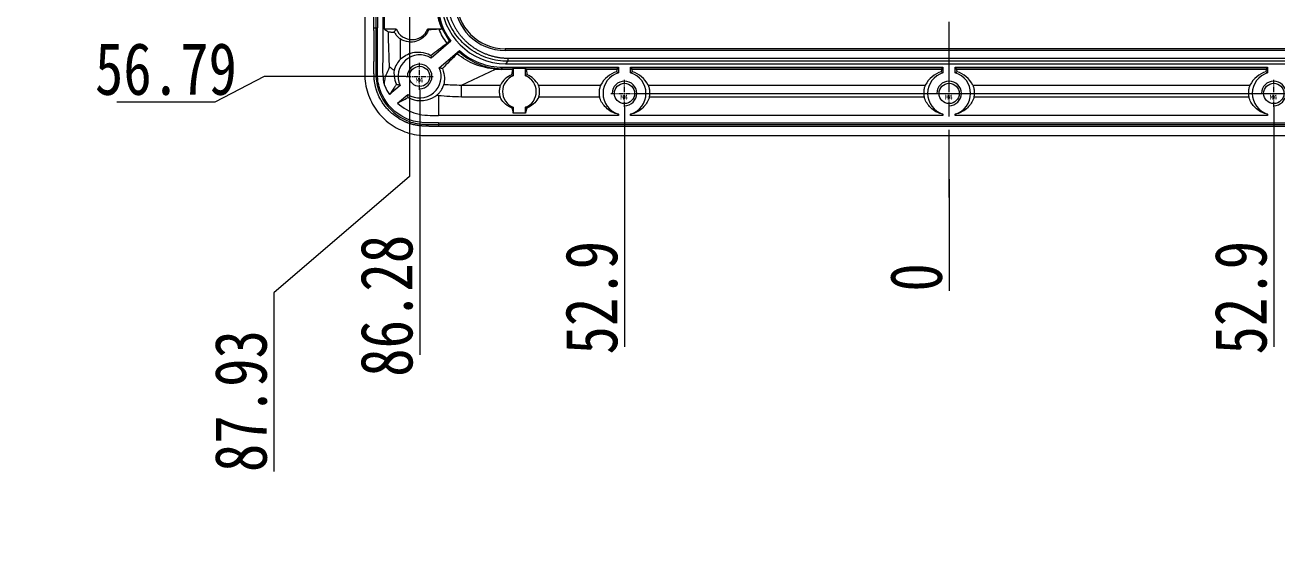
# Model space of a CAD drawing. Header units: millimetres. Extents: x 5476 to 6812, y 642 to 1586.
# Drawn here: x 5730.9 to 5934.9, y 883.7 to 967.9 of the extents above; entities that cross this region are included whole.
import ezdxf

# ---------------------------------------------------------------- set-up
doc = ezdxf.new("R2010")
doc.units = ezdxf.units.MM
doc.header["$LTSCALE"] = 0.1
doc.linetypes.add('CENTER', pattern=[0.6, 0.375, -0.075, 0.075, -0.075])
for name, color, linetype, lineweight in [('screw', 33, 'Continuous', 13), ('ZG02B_00-15KDXF_CONTINUOUS_LINE', 7, 'Continuous', 18), ('尺寸标注', 3, 'Continuous', 9)]:
    doc.layers.add(name, color=color, linetype=linetype, lineweight=lineweight)
doc.styles.get("Standard").update_dxf_attribs({"font": 'txt', "width": 0.8})
doc.dimstyles.new('3.5', dxfattribs={"dimscale": 0.85, "dimtxt": 5, "dimasz": 4, "dimexe": 0.5, "dimexo": 0, "dimgap": 1.2, "dimtad": 1, "dimzin": 0, "dimdsep": 46, "dimtxsty": 'Standard', "dimcen": 0, "dimdle": 8, "dimclrd": 256, "dimclre": 256, "dimclrt": 256, "dimadec": 1, "dimazin": 0, "dimtfac": 1, "dimtmove": 0, "dimatfit": 0, "dimfxl": 0, "dimtolj": 1, "dimtzin": 0, "dimarcsym": 0})

# ---------------------------------------------------------------- blocks, each defined once
blk = doc.blocks.new('screw_m4_l')
at = {"layer": 'screw', "color": 1, "linetype": 'CENTER', "ltscale": 20.32}
for p, q in [((0, -2.2), (0, 2.2)), ((-2.2, 0), (2.2, 0))]:
    blk.add_line(p, q, dxfattribs=at)
at = {"layer": 'screw', "color": 33, "ltscale": 20}
blk.add_circle((0, 0), 1.65, dxfattribs=at)
at = {"layer": 'screw', "color": 92, "ltscale": 20}
blk.add_arc((0, 0), 2, 270, 180, dxfattribs=at)
at = {"layer": 'screw', "color": 6, "ltscale": 20, "insert": (-0.68, -1), "char_height": 0.8, "width": 2.1229, "attachment_point": 7}
blk.add_mtext('{\\W1;M4}', dxfattribs=at)
blk = doc.blocks.new('*X7')
at = {"layer": '尺寸标注', "linetype": 'Continuous', "ltscale": 20}
for p, q in [((5881.47, 939.81), (5881.47, 942.82)), ((5881.47, 942.82), (5881.47, 934.82)), ((5881.47, 934.82), (5881.47, 924.61))]:
    blk.add_line(p, q, dxfattribs=at)
at = {"layer": '尺寸标注', "ltscale": 20, "insert": (5876.12, 926.82), "char_height": 8.5, "width": 17, "attachment_point": 5, "rotation": 90}
blk.add_mtext('0', dxfattribs=at)
blk = doc.blocks.new('*X8')
at = {"layer": '尺寸标注', "linetype": 'Continuous', "ltscale": 20}
for p, q in [((5828.57, 954.58), (5828.57, 939.51)), ((5828.57, 939.51), (5828.57, 931.51)), ((5828.57, 931.51), (5828.57, 915.51))]:
    blk.add_line(p, q, dxfattribs=at)
at = {"layer": '尺寸标注', "ltscale": 20, "insert": (5823.22, 923.51), "char_height": 8.5, "width": 35.3372, "attachment_point": 5, "rotation": 90}
blk.add_mtext('52.9', dxfattribs=at)
blk = doc.blocks.new('*X9')
at = {"layer": '尺寸标注', "linetype": 'Continuous', "ltscale": 20}
for p, q in [((5934.37, 954.58), (5934.37, 939.51)), ((5934.37, 939.51), (5934.37, 931.51)), ((5934.37, 931.51), (5934.37, 915.51))]:
    blk.add_line(p, q, dxfattribs=at)
at = {"layer": '尺寸标注', "ltscale": 20, "insert": (5929.02, 923.51), "char_height": 8.5, "width": 35.3372, "attachment_point": 5, "rotation": 90}
blk.add_mtext('52.9', dxfattribs=at)
blk = doc.blocks.new('*X10')
at = {"layer": '尺寸标注', "linetype": 'Continuous', "ltscale": 20}
for p, q in [((5967.62, 957.36), (5967.62, 938.18)), ((5967.62, 938.18), (5967.62, 930.18)), ((5967.62, 930.18), (5967.62, 914.18))]:
    blk.add_line(p, q, dxfattribs=at)
at = {"layer": '尺寸标注', "ltscale": 20, "insert": (5962.26, 922.18), "char_height": 8.5, "width": 46.0037, "attachment_point": 5, "rotation": 90}
blk.add_mtext('86.15', dxfattribs=at)
blk = doc.blocks.new('*X11')
at = {"layer": '尺寸标注', "linetype": 'Continuous', "ltscale": 20}
for p, q in [((5795.2, 957.36), (5795.2, 938.19)), ((5795.2, 938.19), (5795.2, 930.19)), ((5795.2, 930.19), (5795.2, 914.19))]:
    blk.add_line(p, q, dxfattribs=at)
at = {"layer": '尺寸标注', "ltscale": 20, "insert": (5789.84, 922.19), "char_height": 8.5, "width": 45.9207, "attachment_point": 5, "rotation": 90}
blk.add_mtext('86.28', dxfattribs=at)
blk = doc.blocks.new('*X12')
at = {"layer": '尺寸标注', "linetype": 'Continuous', "ltscale": 20}
for p, q in [((5969.41, 982.15), (5969.41, 938.19)), ((5969.41, 938.19), (5983.68, 918.04)), ((5983.68, 918.04), (5983.68, 900.24))]:
    blk.add_line(p, q, dxfattribs=at)
at = {"layer": '尺寸标注', "ltscale": 20, "insert": (5978.32, 909.14), "char_height": 8.5, "width": 45.9, "attachment_point": 5, "rotation": 90}
blk.add_mtext('87.93', dxfattribs=at)
blk = doc.blocks.new('*X13')
at = {"layer": '尺寸标注', "linetype": 'Continuous', "ltscale": 20}
for p, q in [((5793.54, 982.15), (5793.54, 943.27)), ((5793.54, 943.27), (5771.44, 924.28)), ((5771.44, 924.28), (5771.44, 895.19))]:
    blk.add_line(p, q, dxfattribs=at)
at = {"layer": '尺寸标注', "ltscale": 20, "insert": (5766.09, 906.67), "char_height": 8.5, "width": 45.9, "attachment_point": 5, "rotation": 90}
blk.add_mtext('87.93', dxfattribs=at)
blk = doc.blocks.new('*X24')
at = {"layer": '尺寸标注', "linetype": 'Continuous', "ltscale": 20}
for p, q in [((5969.27, 959.56), (5984.88, 959.56)), ((5984.88, 959.56), (5992.88, 959.56)), ((5992.88, 959.56), (6008.88, 959.56))]:
    blk.add_line(p, q, dxfattribs=at)
at = {"layer": '尺寸标注', "ltscale": 20, "insert": (6000.88, 964.92), "char_height": 8.5, "width": 45.9, "attachment_point": 5}
blk.add_mtext('56.79', dxfattribs=at)
blk = doc.blocks.new('*X25')
at = {"layer": '尺寸标注', "linetype": 'Continuous', "ltscale": 20}
for p, q in [((5830.57, 956.78), (5983.85, 956.78)), ((5983.85, 956.78), (5991.85, 947.71)), ((5991.85, 947.71), (6026.11, 947.71))]:
    blk.add_line(p, q, dxfattribs=at)
at = {"layer": '尺寸标注', "ltscale": 20, "insert": (6014.64, 953.07), "char_height": 8.5, "width": 45.8793, "attachment_point": 5}
blk.add_mtext('59.57', dxfattribs=at)
blk = doc.blocks.new('*X30')
at = {"layer": '尺寸标注', "linetype": 'Continuous', "ltscale": 20}
for p, q in [((5769.85, 959.56), (5761.85, 955.38)), ((5793, 959.56), (5769.85, 959.56)), ((5761.85, 955.38), (5745.85, 955.38))]:
    blk.add_line(p, q, dxfattribs=at)
at = {"layer": '尺寸标注', "ltscale": 20, "insert": (5753.85, 960.74), "char_height": 8.5, "width": 45.9, "attachment_point": 5}
blk.add_mtext('56.79', dxfattribs=at)

msp = doc.modelspace()

# ---------------------------------------------------------------- linework, layer by layer
at = {"layer": 'ZG02B_00-15KDXF_CONTINUOUS_LINE', "color": 1, "linetype": 'CENTER', "ltscale": 293.964996}
msp.add_line((5881.473, 939.806), (5881.473, 1092.896), dxfattribs=at)
at = {"layer": 'ZG02B_00-15KDXF_CONTINUOUS_LINE', "color": 7, "linetype": 'Continuous'}
for p, q in [((5786.253, 1060.83), (5786.253, 967.45)), ((5787.753, 967.45), (5787.753, 1060.83)), ((5788.064, 1060.83), (5788.064, 967.45)), ((5788.331, 1060.83), (5788.331, 967.45)), ((5789.231, 967.45), (5789.231, 983.351)), ((5789.388, 969.296), (5789.388, 967.45)), ((5789.231, 967.45), (5789.388, 967.45)), ((5789.388, 967.45), (5789.388, 967.296)), ((5789.388, 967.296), (5791.395, 967.296)), ((5796.517, 967.296), (5798.832, 967.296)), ((5800.264, 965.312), (5797.068, 962.519)), ((5798.395, 960.98), (5801.679, 963.766)), ((5953.807, 964.065), (5809.139, 964.065)), ((5809.139, 964.065), (5809.139, 963.765)), ((5953.807, 963.765), (5809.139, 963.765)), ((5808.484, 960.813), (5808.741, 961.07)), ((5808.484, 960.813), (5810.39, 960.813)), ((5808.484, 960.813), (5808.484, 960.711)), ((5808.741, 961.07), (5827.573, 961.07)), ((5809.588, 962.017), (5809.206, 961.635)), ((5809.206, 961.635), (5953.74, 961.635)), ((5809.588, 962.543), (5953.359, 962.543)), ((5809.588, 962.543), (5809.588, 962.017)), ((5953.359, 962.017), (5809.588, 962.017)), ((5810.39, 960.813), (5810.456, 960.913)), ((5810.456, 960.913), (5810.456, 959.657)), ((5810.456, 960.913), (5812.456, 960.913)), ((5812.456, 959.657), (5812.456, 960.913)), ((5812.456, 960.913), (5812.522, 960.813)), ((5812.522, 960.813), (5827.402, 960.813)), ((5827.402, 960.813), (5827.573, 961.07)), ((5827.573, 961.07), (5827.573, 960.139)), ((5829.573, 960.139), (5829.573, 961.07)), ((5829.573, 961.07), (5880.473, 961.07)), ((5829.573, 961.07), (5829.744, 960.813)), ((5829.744, 960.813), (5880.302, 960.813)), ((5880.302, 960.813), (5880.473, 961.07)), ((5880.473, 961.07), (5880.473, 960.139)), ((5882.473, 961.07), (5933.373, 961.07)), ((5882.473, 960.139), (5882.473, 961.07)), ((5882.473, 961.07), (5882.644, 960.813)), ((5882.644, 960.813), (5933.202, 960.813)), ((5933.202, 960.813), (5933.373, 961.07)), ((5933.373, 961.07), (5933.373, 960.139)), ((5802.016, 958.159), (5807.565, 960.747)), ((5810.363, 960.711), (5808.484, 960.711)), ((5810.216, 959.817), (5810.363, 960.711)), ((5827.375, 960.711), (5812.549, 960.711)), ((5812.549, 960.711), (5812.696, 959.817)), ((5827.312, 960.328), (5827.375, 960.711)), ((5880.275, 960.711), (5829.772, 960.711)), ((5829.772, 960.711), (5829.834, 960.328)), ((5880.212, 960.328), (5880.275, 960.711)), ((5933.175, 960.711), (5882.672, 960.711)), ((5882.672, 960.711), (5882.734, 960.328)), ((5933.112, 960.328), (5933.175, 960.711)), ((5792.015, 958.102), (5790.3, 956.603)), ((5802.016, 956.202), (5802.016, 958.159)), ((5802.016, 958.159), (5808.372, 958.159)), ((5814.54, 958.159), (5824.692, 958.159)), ((5832.455, 958.159), (5877.592, 958.159)), ((5885.355, 958.159), (5930.492, 958.159)), ((5791.575, 955.195), (5793.274, 956.636)), ((5808.319, 956.202), (5802.016, 956.202)), ((5824.498, 956.202), (5814.593, 956.202)), ((5877.398, 956.202), (5832.649, 956.202)), ((5930.298, 956.202), (5885.549, 956.202)), ((5827.573, 953.167), (5798.274, 953.167)), ((5810.456, 954.535), (5810.456, 953.589)), ((5812.456, 953.589), (5810.456, 953.589)), ((5812.456, 953.589), (5812.456, 954.535)), ((5827.573, 953.431), (5827.573, 953.167)), ((5829.573, 953.167), (5829.573, 953.431)), ((5880.473, 953.167), (5829.573, 953.167)), ((5880.473, 953.431), (5880.473, 953.167)), ((5882.473, 953.167), (5882.473, 953.431)), ((5933.373, 953.167), (5882.473, 953.167)), ((5933.373, 953.431), (5933.373, 953.167)), ((5798.253, 952.003), (5964.693, 952.003)), ((5798.253, 952.003), (5798.253, 951.736)), ((5798.253, 951.736), (5964.692, 951.736)), ((5798.253, 951.736), (5798.253, 951.426)), ((5964.693, 951.426), (5798.253, 951.426)), ((5798.253, 949.915), (5964.693, 949.915))]:
    msp.add_line(p, q, dxfattribs=at)
for centre in [(5795.196, 959.561), (5828.573, 956.785), (5881.473, 956.785), (5934.373, 956.785)]:
    msp.add_circle(centre, 1.65, dxfattribs=at)
for centre, radius, start, end in [((5793.956, 968.296), 2.75, 201.32617, 338.67383), ((5795.196, 959.561), 3.5, 57.66967, 204.64366), ((5795.196, 959.561), 3.5, 236.69115, 23.92192), ((5811.456, 957.096), 2.75, 111.32617, 248.67383), ((5811.456, 957.096), 2.75, 291.32617, 68.67383), ((5828.573, 956.785), 3.5, 106.60155, 253.39845), ((5828.573, 956.785), 3.5, 286.60155, 73.39845), ((5881.473, 956.785), 3.5, 106.60155, 253.39845), ((5881.473, 956.785), 3.5, 286.60155, 73.39845), ((5934.373, 956.785), 3.5, 106.60155, 253.39845)]:
    msp.add_arc(centre, radius, start, end, dxfattribs=at)
for centre, major_axis, ratio, start_param, end_param in [((5808.77, 971.684), (-7.516, -7.516), 0.9972647, 5.4991567, 6.1403267), ((5809.235, 972.15), (7.445, 7.445), 0.9972647, 2.357564, 3.9256213), ((5809.162, 972.077), (-5.885, -5.885), 0.9972647, 5.4991567, 7.0672139), ((5809.162, 972.077), (-5.674, -5.674), 0.9970604, 5.4991567, 7.0672139), ((5798.103, 966.409), (-28.376, -1.901), 0.0288621, 4.701316, 4.7624685), ((5803.555, 968.952), (-38.754, -29.407), 0.0166933, 1.3887665, 1.4575068), ((5809.822, 972.737), (-22.334, -8.32), 0.1736604, 1.0556921, 1.0649106), ((5812.569, 973.156), (-22.754, -21.949), 0.0247507, 5.2059531, 5.332776), ((5811.397, 974.311), (-14.294, -28.107), 0.1369378, 5.1655097, 5.1728181), ((5808.77, 971.684), (-7.516, -7.516), 0.9972647, 0.055226, 0.7840286), ((5807.565, 955.857), (-0.402, -4.984), 0.3534226, 3.2007893, 3.3657196), ((5813.639, 976.553), (-8.058, -15.045), 0.5740636, 0.2397243, 0.299163), ((5810.399, 955.82), (0, -5), 0.0349208, 3.1939525, 3.3510322), ((5812.513, 955.82), (0, -5), 0.0349208, 2.9321531, 3.0892328), ((5827.412, 955.82), (0, -5), 0.0349208, 3.1939525, 3.3510322), ((5829.735, 955.82), (0, -5), 0.0349208, 2.9321531, 3.0892328), ((5880.312, 955.82), (0, -5), 0.0349208, 3.1939525, 3.3510322), ((5882.635, 955.82), (0, -5), 0.0349208, 2.9321531, 3.0892328), ((5933.212, 955.82), (0, -5), 0.0349208, 3.1939525, 3.3510322), ((5813.639, 981.444), (-9.864, -19.652), 0.6698439, 0.2649149, 0.3243536), ((5811.456, 956.516), (0, -3.532), 0.9864122, 3.5055422, 4.2285127), ((5811.456, 956.516), (0, -3.532), 0.9864122, 2.0546726, 2.7776431), ((5828.573, 956.052), (0, -4.464), 0.9864122, 3.4320604, 4.2206936), ((5828.573, 956.052), (0, -4.464), 0.9864122, 2.0624918, 2.8511249), ((5881.473, 956.052), (0, -4.464), 0.9864122, 3.4320604, 4.2206936), ((5881.473, 956.052), (0, -4.464), 0.9864122, 2.0624918, 2.8511249), ((5934.373, 956.052), (0, -4.464), 0.9864122, 3.4320604, 4.2206936)]:
    msp.add_ellipse(centre, major_axis=major_axis, ratio=ratio, start_param=start_param, end_param=end_param, dxfattribs=at)
for points, degree, knots in [([(5809.588, 962.017), (5809.039, 962.042), (5807.94, 962.092), (5806.333, 962.492), (5804.807, 963.121), (5803.399, 963.985), (5802.143, 965.057), (5801.07, 966.313), (5800.206, 967.721), (5799.578, 969.248), (5799.178, 970.855), (5799.128, 971.953), (5799.103, 972.503)], 3, [0, 0, 0, 0, 13758.226852, 27510.9687971, 41259.5956261, 55005.47836, 68749.9888409, 82494.4993218, 96240.3820557, 109989.0088847, 123741.7508298, 137499.9776818, 137499.9776818, 137499.9776818, 137499.9776818]), ([(5799.629, 972.503), (5799.621, 970.547), (5800.39, 968.693), (5801.156, 966.847), (5803.931, 964.072), (5805.778, 963.305), (5807.632, 962.535), (5809.588, 962.543)], 2, [0, 0, 0, 27866.8263214, 27866.8263214, 55733.6526429, 83600.4789643, 83600.4789643, 111467.3052858, 111467.3052858, 111467.3052858]), ([(5786.253, 967.45), (5786.253, 966.399), (5786.252, 964.821), (5786.252, 962.717), (5786.257, 961.403), (5786.247, 960.351), (5786.252, 959.299), (5786.456, 957.464), (5787.373, 954.963), (5789.353, 952.458), (5792.003, 950.682), (5794.569, 949.945), (5796.676, 949.912), (5797.727, 949.915), (5798.253, 949.915)], 3, [0, 0, 0, 0, 20375.0945219, 30562.6417829, 40750.1890438, 45843.9626743, 50937.7363048, 61125.2835657, 81500.3780877, 101875.4726096, 122250.5671315, 142625.6616534, 152813.2089143, 163000.7561753, 163000.7561753, 163000.7561753, 163000.7561753]), ([(5798.253, 951.425), (5796.381, 951.397), (5795.407, 951.497), (5793.824, 951.661), (5792.673, 952.224), (5789.981, 953.543), (5788.653, 956.129), (5788.014, 957.373), (5787.826, 958.847), (5787.725, 959.63), (5787.755, 961.709), (5787.795, 964.58), (5787.753, 967.45)], 2, [0, 0, 0, 12349.8946483, 12349.8946483, 24699.7892965, 24699.7892965, 49399.5785931, 49399.5785931, 61749.4732413, 61749.4732413, 74099.3678896, 74099.3678896, 98799.1571861, 98799.1571861, 98799.1571861]), ([(5788.064, 967.45), (5788.064, 965.607), (5788.064, 963.764), (5788.066, 961), (5788.015, 960.075), (5788.195, 958.213), (5788.449, 957.28), (5789.652, 954.74), (5791.079, 953.329), (5793.623, 952.115), (5794.553, 951.861), (5796.427, 951.698), (5797.34, 951.733), (5798.254, 951.735)], 3, [0, 0, 0, 0, 24678.4661367, 24678.4661367, 37017.6992051, 37017.6992051, 49356.9322734, 49356.9322734, 74035.3984101, 74035.3984101, 86374.6314785, 86374.6314785, 98713.8645469, 98713.8645469, 98713.8645469, 98713.8645469]), ([(5798.253, 952.002), (5797.343, 952), (5796.431, 951.968), (5794.62, 952.121), (5793.717, 952.367), (5791.253, 953.54), (5789.864, 954.911), (5788.7, 957.376), (5788.455, 958.278), (5788.283, 960.094), (5788.333, 961.019), (5788.331, 963.775), (5788.331, 965.613), (5788.331, 967.45)], 3, [0, 0, 0, 0, 12350.6740943, 12350.6740943, 24701.3481886, 24701.3481886, 49402.6963771, 49402.6963771, 61753.3704714, 61753.3704714, 74104.0445657, 74104.0445657, 98805.3927542, 98805.3927542, 98805.3927542, 98805.3927542]), ([(5789.502, 958.008), (5789.076, 959.528), (5789.229, 961.133), (5789.259, 964.291), (5789.231, 965.871), (5789.231, 967.45)], 3, [0, 0, 0, 0, 20527.774914, 20527.774914, 41055.549828, 41055.549828, 41055.549828, 41055.549828]), ([(5789.388, 967.296), (5789.575, 967.172), (5789.762, 967.047), (5790.002, 966.888), (5790.054, 966.853), (5790.107, 966.818)], 3, [0, 0, 0, 0, 26144.8547136, 26144.8547136, 33517.0417366, 33517.0417366, 33517.0417366, 33517.0417366]), ([(5796.627, 967.131), (5796.414, 966.578), (5796.115, 966.212), (5795.454, 965.63), (5795.087, 965.426), (5793.88, 965.043), (5792.92, 965.074), (5792.009, 965.687)], 3, [0, 0, 0, 0, 14871.8304647, 14871.8304647, 29743.6609293, 29743.6609293, 59487.3218587, 59487.3218587, 59487.3218587, 59487.3218587]), ([(5790.29, 961.052), (5790.257, 961.839), (5790.232, 962.673), (5790.162, 964.586), (5790.123, 965.663), (5790.107, 966.818)], 3, [0, 0, 0, 0, 16761.9656396, 16761.9656396, 33523.9312791, 33523.9312791, 33523.9312791, 33523.9312791]), ([(5790.107, 966.818), (5790.113, 966.814), (5790.14, 966.81), (5790.229, 966.802), (5790.293, 966.799), (5790.449, 966.792), (5790.543, 966.79), (5790.746, 966.786), (5790.857, 966.785), (5791.001, 966.784), (5791.034, 966.784), (5791.066, 966.784)], 3, [0, 0, 0, 0, 17216.9176317, 17216.9176317, 34440.81507, 34440.81507, 51533.2465219, 51533.2465219, 68165.4257068, 68165.4257068, 72852.0744873, 72852.0744873, 72852.0744873, 72852.0744873]), ([(5791.066, 966.784), (5791.155, 966.61), (5791.261, 966.443), (5791.447, 966.203), (5791.516, 966.123), (5791.661, 965.972), (5791.738, 965.899), (5791.862, 965.795), (5791.911, 965.757), (5791.973, 965.712), (5791.992, 965.699), (5792.009, 965.687)], 3, [0, 0, 0, 0, 28200.5254136, 28200.5254136, 42807.7237169, 42807.7237169, 57653.3923808, 57653.3923808, 68076.3652064, 68076.3652064, 72866.0965647, 72866.0965647, 72866.0965647, 72866.0965647]), ([(5792.017, 962.306), (5792.585, 962.88), (5793.27, 963.261), (5794.467, 963.525), (5794.901, 963.561), (5795.856, 963.465), (5796.384, 963.351), (5797.022, 962.992)], 3, [0, 0, 0, 0, 29744.7649299, 29744.7649299, 44617.1473948, 44617.1473948, 59489.5298597, 59489.5298597, 59489.5298597, 59489.5298597]), ([(5807.565, 960.747), (5806.464, 960.83), (5805.33, 961.079), (5803.209, 961.917), (5802.193, 962.515), (5801.31, 963.253)], 3, [0, 0, 0, 0, 16806.245513, 16806.245513, 33612.491026, 33612.491026, 33612.491026, 33612.491026]), ([(5801.598, 963.575), (5802.488, 962.774), (5803.515, 962.123), (5805.649, 961.209), (5806.786, 960.936), (5807.862, 960.84)], 3, [0, 0, 0, 0, 16805.8940839, 16805.8940839, 33611.7881678, 33611.7881678, 33611.7881678, 33611.7881678]), ([(5789.502, 958.008), (5789.449, 958.52), (5789.499, 958.819), (5789.609, 959.363), (5789.683, 959.586), (5789.921, 960.231), (5790.103, 960.624), (5790.29, 961.052)], 3, [0, 0, 0, 0, 11734.6231683, 11734.6231683, 23469.2463365, 23469.2463365, 46938.492673, 46938.492673, 46938.492673, 46938.492673]), ([(5791.018, 960.517), (5790.83, 960.67), (5790.676, 960.799), (5790.422, 961.004), (5790.31, 961.099), (5790.29, 961.052)], 3, [0, 0, 0, 0, 16767.9403603, 16767.9403603, 33535.8807206, 33535.8807206, 33535.8807206, 33535.8807206]), ([(5798.395, 960.98), (5798.491, 960.959), (5798.586, 960.936), (5798.753, 960.893), (5798.826, 960.874), (5798.898, 960.854)], 3, [0, 0, 0, 0, 18789.3979085, 18789.3979085, 33586.1620268, 33586.1620268, 33586.1620268, 33586.1620268]), ([(5798.898, 960.854), (5799.147, 960.244), (5799.204, 959.786), (5799.24, 958.957), (5799.201, 958.595), (5799.132, 958.263)], 3, [0, 0, 0, 0, 16794.2574668, 16794.2574668, 33588.5149337, 33588.5149337, 33588.5149337, 33588.5149337]), ([(5791.018, 960.517), (5791.002, 960.228), (5791.007, 959.913), (5791.105, 959.186), (5791.187, 958.777), (5791.422, 958.244)], 3, [0, 0, 0, 0, 16770.0682778, 16770.0682778, 33540.1365556, 33540.1365556, 33540.1365556, 33540.1365556]), ([(5791.422, 958.244), (5791.31, 958.089), (5791.203, 957.937), (5790.808, 957.372), (5790.545, 956.979), (5790.3, 956.603)], 3, [0, 0, 0, 0, 8808.9618044, 8808.9618044, 33544.5601916, 33544.5601916, 33544.5601916, 33544.5601916]), ([(5792.015, 958.102), (5791.919, 958.122), (5791.824, 958.144), (5791.626, 958.191), (5791.524, 958.217), (5791.422, 958.244)], 3, [0, 0, 0, 0, 15925.4279191, 15925.4279191, 33549.655314, 33549.655314, 33549.655314, 33549.655314]), ([(5797.994, 956.481), (5798.028, 956.507), (5798.071, 956.544), (5798.172, 956.638), (5798.233, 956.698), (5798.385, 956.862), (5798.48, 956.976), (5798.654, 957.213), (5798.735, 957.339), (5798.872, 957.582), (5798.931, 957.7), (5799.022, 957.911), (5799.057, 958.006), (5799.108, 958.161), (5799.124, 958.224), (5799.132, 958.263)], 3, [0, 0, 0, 0, 9491.4957261, 9491.4957261, 20090.0059355, 20090.0059355, 36198.0670775, 36198.0670775, 52558.9756163, 52558.9756163, 68456.3228073, 68456.3228073, 83699.5727046, 83699.5727046, 98979.1313911, 98979.1313911, 98979.1313911, 98979.1313911]), ([(5808.372, 958.159), (5808.362, 958.14), (5808.348, 958.11), (5808.313, 958.018), (5808.291, 957.951), (5808.246, 957.79), (5808.223, 957.693), (5808.189, 957.485), (5808.176, 957.371), (5808.164, 957.148), (5808.165, 957.037), (5808.177, 956.829), (5808.189, 956.729), (5808.218, 956.549), (5808.236, 956.467), (5808.272, 956.329), (5808.291, 956.273), (5808.31, 956.222), (5808.315, 956.211), (5808.319, 956.202)], 3, [0, 0, 0, 0, 12348.1173633, 12348.1173633, 27654.0850478, 27654.0850478, 43520.5263048, 43520.5263048, 59257.8080579, 59257.8080579, 74168.0125324, 74168.0125324, 88720.5088096, 88720.5088096, 103726.8738981, 103726.8738981, 119375.8646887, 119375.8646887, 125175.8343418, 125175.8343418, 125175.8343418, 125175.8343418]), ([(5814.593, 956.202), (5814.602, 956.221), (5814.614, 956.252), (5814.644, 956.345), (5814.663, 956.413), (5814.699, 956.576), (5814.716, 956.673), (5814.739, 956.88), (5814.746, 956.992), (5814.746, 957.212), (5814.74, 957.322), (5814.717, 957.528), (5814.7, 957.627), (5814.662, 957.808), (5814.639, 957.892), (5814.594, 958.031), (5814.572, 958.088), (5814.55, 958.139), (5814.545, 958.15), (5814.54, 958.159)], 3, [0, 0, 0, 0, 12550.9373965, 12550.9373965, 27927.2985826, 27927.2985826, 43671.3626068, 43671.3626068, 59143.3007486, 59143.3007486, 73898.9627622, 73898.9627622, 88516.6855198, 88516.6855198, 103762.2829296, 103762.2829296, 119685.8818367, 119685.8818367, 125328.3184082, 125328.3184082, 125328.3184082, 125328.3184082]), ([(5824.692, 958.159), (5824.68, 958.136), (5824.661, 958.093), (5824.617, 957.978), (5824.592, 957.905), (5824.543, 957.733), (5824.518, 957.631), (5824.476, 957.416), (5824.459, 957.299), (5824.437, 957.073), (5824.431, 956.961), (5824.43, 956.753), (5824.434, 956.655), (5824.448, 956.483), (5824.458, 956.407), (5824.477, 956.285), (5824.487, 956.239), (5824.496, 956.208), (5824.497, 956.205), (5824.498, 956.202)], 3, [0, 0, 0, 0, 15522.7392768, 15522.7392768, 31005.1281317, 31005.1281317, 47051.2731507, 47051.2731507, 63033.5801115, 63033.5801115, 78315.4503557, 78315.4503557, 93194.353015, 93194.353015, 108267.4713925, 108267.4713925, 123702.1967111, 123702.1967111, 125548.0274521, 125548.0274521, 125548.0274521, 125548.0274521]), ([(5832.649, 956.202), (5832.656, 956.225), (5832.666, 956.267), (5832.686, 956.383), (5832.696, 956.459), (5832.711, 956.632), (5832.716, 956.732), (5832.716, 956.941), (5832.711, 957.053), (5832.691, 957.27), (5832.676, 957.379), (5832.639, 957.584), (5832.616, 957.683), (5832.568, 957.861), (5832.542, 957.942), (5832.495, 958.07), (5832.474, 958.12), (5832.458, 958.153), (5832.456, 958.156), (5832.455, 958.159)], 3, [0, 0, 0, 0, 15498.9467399, 15498.9467399, 30995.1525163, 30995.1525163, 46496.5972355, 46496.5972355, 61655.991106, 61655.991106, 76552.0559351, 76552.0559351, 91740.4238351, 91740.4238351, 107603.7403384, 107603.7403384, 123759.2490658, 123759.2490658, 125738.8487162, 125738.8487162, 125738.8487162, 125738.8487162]), ([(5877.592, 958.159), (5877.58, 958.136), (5877.561, 958.093), (5877.517, 957.978), (5877.492, 957.905), (5877.443, 957.733), (5877.418, 957.631), (5877.376, 957.416), (5877.359, 957.299), (5877.337, 957.073), (5877.331, 956.961), (5877.33, 956.753), (5877.334, 956.655), (5877.348, 956.483), (5877.358, 956.407), (5877.377, 956.285), (5877.387, 956.239), (5877.396, 956.208), (5877.397, 956.205), (5877.398, 956.202)], 3, [0, 0, 0, 0, 15672.4625606, 15672.4625606, 31304.1855028, 31304.1855028, 47505.1022719, 47505.1022719, 63641.5652381, 63641.5652381, 79070.835484, 79070.835484, 94093.2513549, 94093.2513549, 109311.7562354, 109311.7562354, 124895.3559065, 124895.3559065, 126758.9904536, 126758.9904536, 126758.9904536, 126758.9904536]), ([(5885.549, 956.202), (5885.556, 956.225), (5885.566, 956.267), (5885.586, 956.383), (5885.596, 956.459), (5885.611, 956.632), (5885.616, 956.732), (5885.616, 956.941), (5885.611, 957.053), (5885.591, 957.27), (5885.576, 957.379), (5885.539, 957.584), (5885.516, 957.683), (5885.468, 957.861), (5885.442, 957.942), (5885.395, 958.07), (5885.374, 958.12), (5885.358, 958.153), (5885.356, 958.156), (5885.355, 958.159)], 3, [0, 0, 0, 0, 15648.2193943, 15648.2193943, 31293.6714265, 31293.6714265, 46944.4128586, 46944.4128586, 62249.8090994, 62249.8090994, 77289.3401379, 77289.3401379, 92623.9894615, 92623.9894615, 108640.0879184, 108640.0879184, 124951.1927461, 124951.1927461, 126949.8582143, 126949.8582143, 126949.8582143, 126949.8582143]), ([(5930.492, 958.159), (5930.48, 958.136), (5930.461, 958.093), (5930.417, 957.978), (5930.392, 957.905), (5930.343, 957.733), (5930.318, 957.631), (5930.276, 957.416), (5930.259, 957.299), (5930.237, 957.073), (5930.231, 956.961), (5930.23, 956.753), (5930.234, 956.655), (5930.248, 956.483), (5930.258, 956.407), (5930.277, 956.285), (5930.287, 956.239), (5930.296, 956.208), (5930.297, 956.205), (5930.298, 956.202)], 3, [0, 0, 0, 0, 15822.217262, 15822.217262, 31603.3056273, 31603.3056273, 47959.0266235, 47959.0266235, 64249.6779429, 64249.6779429, 79826.3791205, 79826.3791205, 94992.3383175, 94992.3383175, 110356.2602086, 110356.2602086, 126088.7654717, 126088.7654717, 127970.2075607, 127970.2075607, 127970.2075607, 127970.2075607]), ([(5791.575, 955.195), (5792.472, 954.411), (5793.546, 953.819), (5795.854, 953.178), (5797.075, 953.188), (5798.274, 953.167)], 3, [0, 0, 0, 0, 25958.1796698, 25958.1796698, 51916.3593396, 51916.3593396, 51916.3593396, 51916.3593396]), ([(5793.313, 956.15), (5794.002, 955.767), (5794.644, 955.648), (5795.635, 955.591), (5796.046, 955.649), (5797.103, 955.906), (5797.585, 956.179), (5797.994, 956.481)], 3, [0, 0, 0, 0, 11748.2749441, 11748.2749441, 23496.5498882, 23496.5498882, 46993.0997764, 46993.0997764, 46993.0997764, 46993.0997764]), ([(5798.272, 956.415), (5798.272, 956.429), (5798.193, 956.438), (5798.095, 956.459), (5798.045, 956.47), (5797.994, 956.481)], 3, [0, 0, 0, 0, 16796.7940693, 16796.7940693, 33593.5881387, 33593.5881387, 33593.5881387, 33593.5881387]), ([(5810.274, 954.413), (5809.579, 954.663), (5809.265, 954.949), (5808.68, 955.549), (5808.472, 955.867), (5808.319, 956.202)], 3, [0, 0, 0, 0, 16830.4465605, 16830.4465605, 33660.893121, 33660.893121, 33660.893121, 33660.893121]), ([(5814.593, 956.202), (5814.439, 955.866), (5814.231, 955.548), (5813.645, 954.947), (5813.335, 954.664), (5812.638, 954.413)], 3, [0, 0, 0, 0, 16844.8662551, 16844.8662551, 33689.7325102, 33689.7325102, 33689.7325102, 33689.7325102]), ([(5827.517, 953.389), (5826.821, 953.561), (5826.502, 953.761), (5825.861, 954.183), (5825.61, 954.407), (5824.963, 955.114), (5824.675, 955.633), (5824.498, 956.202)], 3, [0, 0, 0, 0, 11815.0924237, 11815.0924237, 23630.1848474, 23630.1848474, 47260.3696948, 47260.3696948, 47260.3696948, 47260.3696948]), ([(5832.649, 956.202), (5832.472, 955.634), (5832.183, 955.113), (5831.534, 954.405), (5831.283, 954.181), (5830.647, 953.762), (5830.335, 953.564), (5829.63, 953.389)], 3, [0, 0, 0, 0, 23651.9506905, 23651.9506905, 35477.9260358, 35477.9260358, 47303.9013811, 47303.9013811, 47303.9013811, 47303.9013811]), ([(5880.417, 953.389), (5879.721, 953.561), (5879.402, 953.761), (5878.761, 954.183), (5878.51, 954.407), (5877.863, 955.114), (5877.575, 955.633), (5877.398, 956.202)], 3, [0, 0, 0, 0, 11928.4096105, 11928.4096105, 23856.8192211, 23856.8192211, 47713.6384422, 47713.6384422, 47713.6384422, 47713.6384422]), ([(5885.549, 956.202), (5885.372, 955.634), (5885.083, 955.113), (5884.434, 954.405), (5884.183, 954.181), (5883.547, 953.762), (5883.235, 953.564), (5882.53, 953.389)], 3, [0, 0, 0, 0, 23878.5886131, 23878.5886131, 35817.8829197, 35817.8829197, 47757.1772263, 47757.1772263, 47757.1772263, 47757.1772263]), ([(5933.317, 953.389), (5932.621, 953.561), (5932.302, 953.761), (5931.661, 954.183), (5931.41, 954.407), (5930.763, 955.114), (5930.475, 955.633), (5930.298, 956.202)], 3, [0, 0, 0, 0, 12041.7489863, 12041.7489863, 24083.4979727, 24083.4979727, 48166.9959453, 48166.9959453, 48166.9959453, 48166.9959453]), ([(5827.573, 953.167), (5827.565, 953.198), (5827.557, 953.23), (5827.538, 953.304), (5827.528, 953.346), (5827.517, 953.389)], 3, [0, 0, 0, 0, 14758.4950009, 14758.4950009, 33782.4759475, 33782.4759475, 33782.4759475, 33782.4759475])]:
    msp.add_open_spline(points, degree=degree, knots=knots, dxfattribs=at)
for points, degree in [([(5798.024, 970.849), (5798.17, 968.853), (5798.89, 966.893), (5800.077, 965.263)], 3), ([(5798.832, 967.296), (5798.561, 967.935), (5798.354, 968.61), (5798.215, 969.296)], 3), ([(5787.753, 967.45), (5788.064, 967.45)], 1), ([(5788.064, 967.45), (5788.331, 967.45)], 1), ([(5791.066, 966.784), (5791.169, 966.955), (5791.278, 967.125), (5791.395, 967.296)], 3), ([(5796.627, 967.131), (5796.591, 967.186), (5796.555, 967.241), (5796.517, 967.296)], 3), ([(5798.362, 967.249), (5798.584, 967.263), (5798.745, 967.28), (5798.832, 967.296)], 3), ([(5799.661, 964.984), (5799.135, 965.681), (5798.701, 966.436), (5798.362, 967.249)], 3), ([(5792.009, 965.687), (5792.017, 964.378), (5792.026, 963.269), (5792.017, 962.306)], 3), ([(5800.077, 965.263), (5800.028, 965.25), (5799.889, 965.157), (5799.661, 964.984)], 3), ([(5797.022, 962.992), (5797.04, 962.837), (5797.055, 962.679), (5797.068, 962.519)], 3), ([(5801.31, 963.253), (5801.484, 963.426), (5801.58, 963.533), (5801.598, 963.575)], 3), ([(5792.017, 962.306), (5791.667, 961.952), (5791.217, 961.269), (5791.018, 960.517)], 3), ([(5810.216, 959.817), (5810.296, 959.765), (5810.376, 959.712), (5810.456, 959.657)], 3), ([(5812.696, 959.817), (5812.616, 959.765), (5812.536, 959.712), (5812.456, 959.657)], 3), ([(5827.312, 960.328), (5827.399, 960.267), (5827.486, 960.204), (5827.573, 960.139)], 3), ([(5829.573, 960.139), (5829.66, 960.204), (5829.747, 960.267), (5829.834, 960.328)], 3), ([(5880.212, 960.328), (5880.299, 960.267), (5880.386, 960.204), (5880.473, 960.139)], 3), ([(5882.473, 960.139), (5882.56, 960.204), (5882.647, 960.267), (5882.734, 960.328)], 3), ([(5933.112, 960.328), (5933.199, 960.267), (5933.286, 960.204), (5933.373, 960.139)], 3), ([(5789.502, 958.008), (5789.72, 957.513), (5789.986, 957.045), (5790.3, 956.603)], 3), ([(5799.132, 958.263), (5800.039, 958.197), (5800.996, 958.151), (5802.016, 958.159)], 3), ([(5791.575, 955.195), (5792.084, 955.453), (5792.651, 955.76), (5793.313, 956.15)], 3), ([(5793.313, 956.15), (5793.297, 956.309), (5793.284, 956.471), (5793.274, 956.636)], 3), ([(5802.016, 956.202), (5800.693, 956.202), (5799.446, 956.292), (5798.272, 956.415)], 3), ([(5798.272, 956.415), (5798.287, 955.094), (5798.285, 954.01), (5798.274, 953.167)], 3), ([(5810.274, 954.413), (5810.335, 954.453), (5810.395, 954.493), (5810.456, 954.535)], 3), ([(5810.456, 953.589), (5810.395, 953.845), (5810.334, 954.12), (5810.274, 954.413)], 3), ([(5812.638, 954.413), (5812.577, 954.453), (5812.517, 954.493), (5812.456, 954.535)], 3), ([(5812.638, 954.413), (5812.577, 954.12), (5812.517, 953.845), (5812.456, 953.589)], 3), ([(5827.573, 953.431), (5827.555, 953.417), (5827.536, 953.403), (5827.517, 953.389)], 3), ([(5829.63, 953.389), (5829.611, 953.403), (5829.592, 953.417), (5829.573, 953.431)], 3), ([(5829.63, 953.389), (5829.611, 953.313), (5829.592, 953.239), (5829.573, 953.167)], 3), ([(5880.473, 953.431), (5880.455, 953.417), (5880.436, 953.403), (5880.417, 953.389)], 3), ([(5880.473, 953.167), (5880.455, 953.239), (5880.436, 953.313), (5880.417, 953.389)], 3), ([(5882.53, 953.389), (5882.511, 953.403), (5882.492, 953.417), (5882.473, 953.431)], 3), ([(5882.53, 953.389), (5882.511, 953.313), (5882.492, 953.239), (5882.473, 953.167)], 3), ([(5933.373, 953.431), (5933.355, 953.417), (5933.336, 953.403), (5933.317, 953.389)], 3), ([(5933.373, 953.167), (5933.355, 953.239), (5933.336, 953.313), (5933.317, 953.389)], 3)]:
    msp.add_open_spline(points, degree=degree, dxfattribs=at)

# ---------------------------------------------------------------- block references
at = {"layer": 'screw', "ltscale": 20}
for p in [(5795.196, 959.561), (5828.573, 956.785), (5881.473, 956.785), (5934.373, 956.785)]:
    msp.add_blockref('screw_m4_l', p, dxfattribs=at)

# ---------------------------------------------------------------- dimensions: what is measured, and where the dimension line sits
at = {"layer": '尺寸标注', "ltscale": 20}
for feature_location, offset, dtype, origin, picture, middle in [((5792.996, 959.561), (-39.149, -4.178), 0, (5881.473, 1016.351), '*X30', (5753.847, 960.741)), ((5793.54, 982.151), (-22.096, -75.483), 1, (5881.473, 1016.351), '*X13', (5766.086, 906.668)), ((5795.196, 957.361), (0, -35.171), 1, (5881.473, 1016.351), '*X11', (5789.838, 922.19)), ((5828.573, 954.585), (0, -31.071), 1, (5881.473, 1016.351), '*X8', (5823.216, 923.513)), ((5830.573, 956.785), (184.071, -9.071), 0, (5881.473, 1016.351), '*X25', (6014.644, 953.071)), ((5881.473372726, 939.80567735), (0, -12.981482836), 1, (5881.473372726, 1016.350727943), '*X7', (5876.115910836, 926.824194514)), ((5934.373, 954.585), (0, -31.071), 1, (5881.473, 1016.351), '*X9', (5929.016, 923.513)), ((5967.621, 957.361), (0, -35.18), 1, (5881.473, 1016.351), '*X10', (5962.263, 922.181)), ((5969.406, 982.151), (14.276, -73.009), 1, (5881.473, 1016.351), '*X12', (5978.325, 909.142)), ((5969.271, 959.561), (31.608, 0), 0, (5881.473, 1016.351), '*X24', (6000.879, 964.919))]:
    dim = msp.add_ordinate_dim(feature_location=feature_location, offset=offset, dtype=dtype, origin=origin, dimstyle='3.5', override={"dimtxt": 10, "dimasz": 8, "dimzin": 8, "dimsah": 1, "dimclre": 256, "dimtzin": 8}, dxfattribs=at)
    dim.commit()
    dim.dimension.update_dxf_attribs({"geometry": picture, "text_midpoint": middle})

doc.saveas('drawing.dxf')
